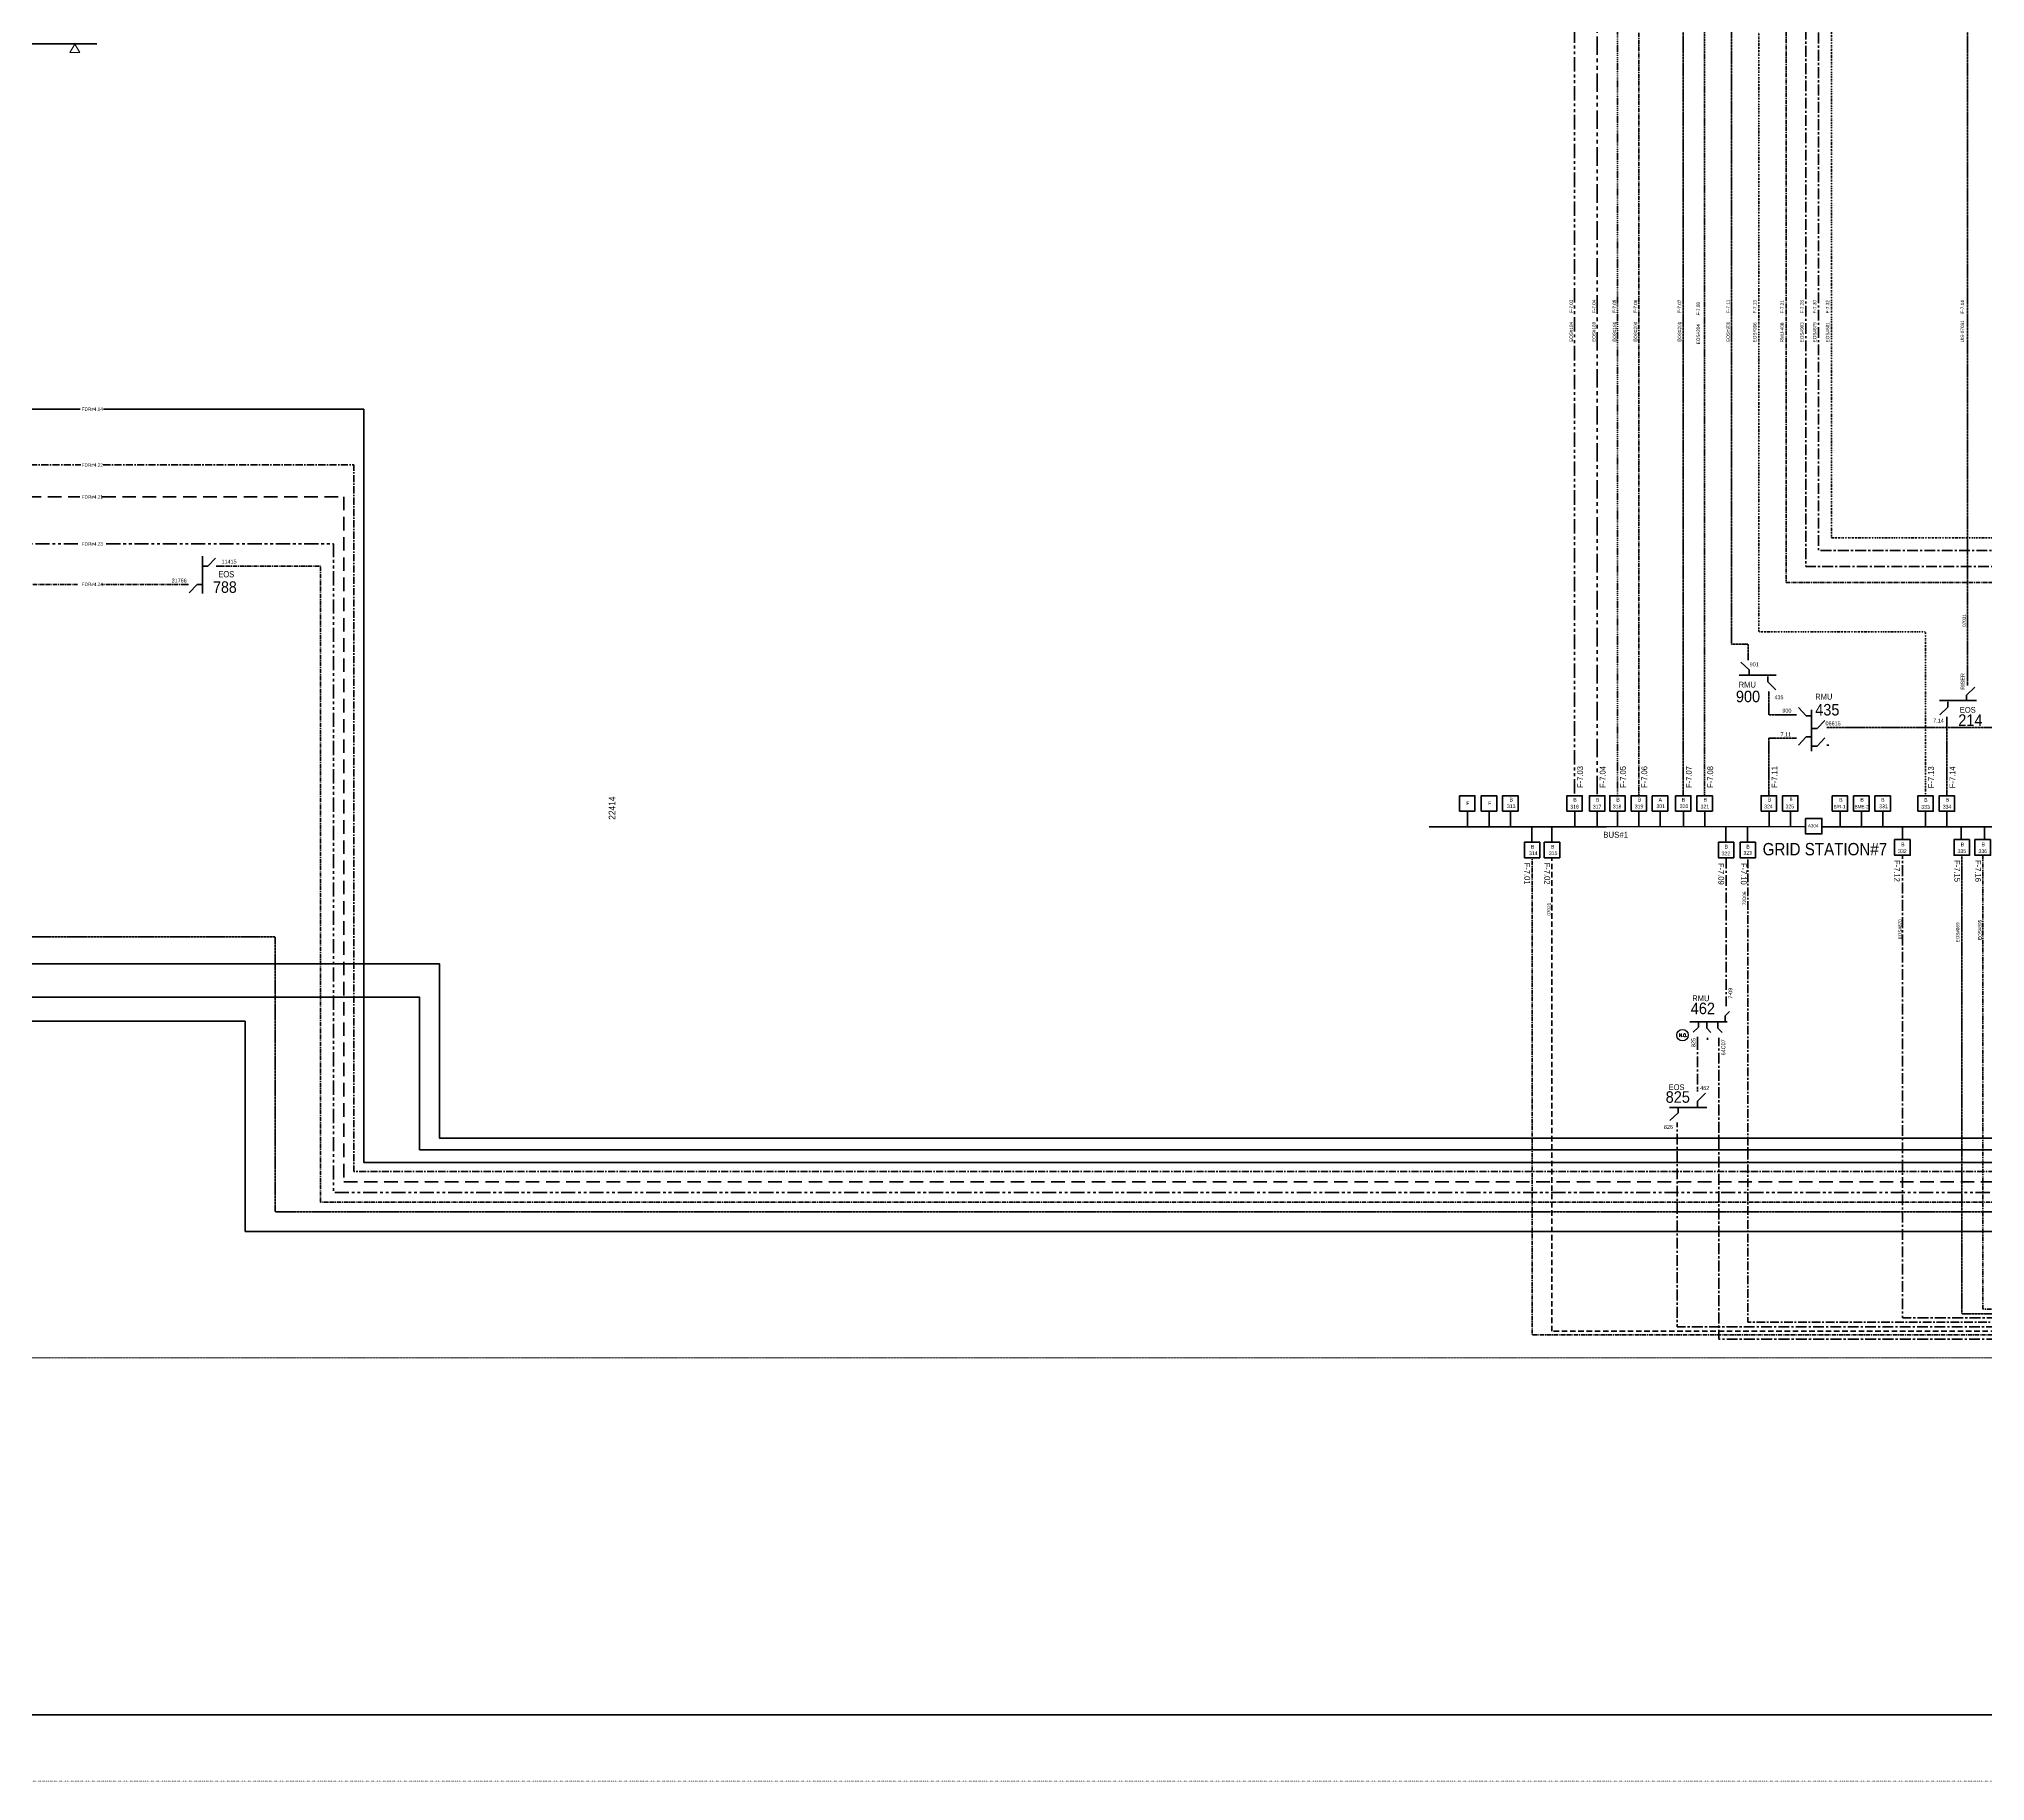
# Model space of a CAD drawing. Header units: metres. Extents: x 65984 to 144644, y -19036 to 23726.
# Drawn here: x 112960 to 114646, y 19332 to 20840 of the extents above; entities that cross this region are included whole.
import ezdxf
from ezdxf.enums import TextEntityAlignment as Align

# ---------------------------------------------------------------- set-up
doc = ezdxf.new("R2010")
doc.units = ezdxf.units.M
doc.header["$MEASUREMENT"] = 0
for name, pattern in [('( Center )', [2, 1.25, -0.25, 0.25, -0.25]), ('( Phantom )', [2.5, 1.25, -0.25, 0.25, -0.25, 0.25, -0.25]), ('DGN Style 1', [0.6, 0, -0.6]), ('DGN Style 3', [0.013877, 0, -0.013877]), ('DGN Style 4', [1.6, 0.8, -0.4, 0, -0.4]), ('DGN Style 6', [1.9, 0.7, -0.4, 0, -0.4, 0, -0.4]), ('DGN Style 7', [2, 0.9, -0.4, 0.3, -0.4]), ('HIDDEN2', [2381.25, 1587.5, -793.75])]:
    doc.linetypes.add(name, pattern=pattern)
doc.layers.get('0').update_dxf_attribs({"color": 95, "lineweight": 40})
for name, color, linetype, lineweight in [('d_eos', 111, 'Continuous', 40), ('d_eos no', 121, 'Continuous', 40), ('d_grid line', 7, 'DGN Style 1', 0), ('d_oh branch', 94, 'Continuous', 40), ('d_switch', 95, 'Continuous', 40), ('d_tf', 1, 'Continuous', 40), ('d_tf no', 6, 'Continuous', 40), ('d_ug cable', 95, 'Continuous', 40), ('d_ug main line', 95, 'Continuous', 40), ('FDR  1  16', 234, 'Continuous', 40), ('GRID STATION  04', 7, 'Continuous', 40), ('GRID STATION 01', 7, 'Continuous', 40), ('Level 37', 7, 'Continuous', 0), ('O H MAIN FEEDER', 4, 'Continuous', 100), ('SW N O', 114, 'Continuous', 30)]:
    doc.layers.add(name, color=color, linetype=linetype, lineweight=lineweight)
doc.styles.add('NASKHF', font='naskhf.shx', dxfattribs={"height": 8})
doc.styles.add('Style-Arial', font='arial.ttf')
doc.styles.add('Style-ENGINEERING', font='ENGINEERING.shx')
doc.styles.add('Style-msdefault', font='msdefault.shx')
doc.styles.add('Style-STANDARD', font='STANDARD.shx')

# ---------------------------------------------------------------- blocks, each defined once
blk = doc.blocks.new('*U946')
at = {"layer": 'GRID STATION  04', "color": 121, "linetype": 'Continuous', "lineweight": 70, "ltscale": 0.491099, "flags": 128}
blk.add_lwpolyline([(5.1, 5.1), (5.1, -5.1), (-5.1, -5.1), (-5.1, 5.1)], close=True, dxfattribs=at)
at = {"layer": 'GRID STATION  04', "color": 121, "linetype": 'Continuous', "lineweight": 70, "style": 'Style-msdefault', "width": 0.888889}
for s, p in [('B', (-0.8, 3.2)), ('336', (-2.8, -1.2))]:
    blk.add_text(s, height=2.48, dxfattribs=at).set_placement(p, align=Align.TOP_LEFT)
blk = doc.blocks.new('*U947')
at = {"layer": 'GRID STATION  04', "color": 121, "linetype": 'Continuous', "lineweight": 70, "ltscale": 0.491099, "flags": 128}
blk.add_lwpolyline([(5.1, 5.1), (5.1, -5.1), (-5.1, -5.1), (-5.1, 5.1)], close=True, dxfattribs=at)
at = {"layer": 'GRID STATION  04', "color": 121, "linetype": 'Continuous', "lineweight": 70, "style": 'Style-msdefault', "width": 0.888889}
for s, p in [('B', (-0.8, 3.2)), ('335', (-2.8, -1.2))]:
    blk.add_text(s, height=2.48, dxfattribs=at).set_placement(p, align=Align.TOP_LEFT)
blk = doc.blocks.new('*U1378')
at = {"layer": 'GRID STATION  04', "color": 251, "linetype": 'Continuous', "lineweight": 70, "ltscale": 0.585967, "flags": 128}
blk.add_lwpolyline([(5.1, 5.1), (5.1, -5.1), (-5.1, -5.1), (-5.1, 5.1)], close=True, dxfattribs=at)
at = {"layer": 'GRID STATION  04', "color": 251, "linetype": 'Continuous', "lineweight": 70, "style": 'Style-msdefault', "width": 0.888889}
for s, p in [('B', (-0.8, 3.2)), ('332', (-2.8, -1.2))]:
    blk.add_text(s, height=2.48, dxfattribs=at).set_placement(p, align=Align.TOP_LEFT)
blk = doc.blocks.new('*U892')
at = {"layer": 'SW N O', "color": 3}
blk.add_circle((0, 0), 16.8, dxfattribs=at)
at = {"layer": 'SW N O', "color": 3, "style": 'Style-STANDARD'}
blk.add_text('N.O.', height=9.6, dxfattribs=at).set_placement((1.7, -0.2), align=Align.MIDDLE_CENTER)
blk = doc.blocks.new('TRA1_617')
at = {"layer": 'd_tf', "color": 6, "linetype": 'Continuous', "lineweight": 0, "ltscale": 0.000426762, "flags": 128}
blk.add_lwpolyline([(10, -17), (0, 0), (-10, -17)], close=True, dxfattribs=at)
blk = doc.blocks.new('TRA1_616')
at = {"layer": 'd_tf', "color": 6, "linetype": 'Continuous', "lineweight": 0, "ltscale": 0.000426762, "xscale": 1.000046566088347, "yscale": 1.000046566088347, "zscale": 1.000046566088347, "rotation": 180.0000042736749}
blk.add_blockref('TRA1_617', (0, 0), dxfattribs=at)

msp = doc.modelspace()

# ---------------------------------------------------------------- linework, layer by layer
at = {"color": 7, "linetype": '( Phantom )', "lineweight": 106, "ltscale": 12.802868, "flags": 128}
msp.add_lwpolyline([(125652, 21392.2), (125652, 21375.1), (125221.9, 21375.1), (125221.9, 22454.8), (114309.9, 22454.8), (114309.9, 20185.2)], dxfattribs=at)
at = {"color": 7, "linetype": 'DGN Style 3', "lineweight": 140, "flags": 128}
msp.add_lwpolyline([(125438.9, 21093.7), (125438.9, 21073.4), (125198.6, 21073.4), (125198.6, 22425.7), (114384.5, 22425.7), (114384.5, 20185.2)], dxfattribs=at)
at = {"layer": 'd_eos', "color": 7, "linetype": 'Continuous', "lineweight": 211, "ltscale": 0.638341}
for p, q in [((113102, 20360.2), (113102, 20392.5)), ((113102, 20383.8), (113106.7, 20383.8)), ((113106.7, 20383.8), (113113.5, 20390.8)), ((113114.1, 20383.8), (113116.9, 20383.8)), ((113089.9, 20367.9), (113087.1, 20367.9)), ((113097.4, 20367.9), (113090.6, 20360.9)), ((113102, 20367.9), (113097.4, 20367.9)), ((114441.5, 20294.1), (114434.5, 20300.9)), ((114441.5, 20289.4), (114441.5, 20294.1)), ((114465.1, 20289.4), (114432.8, 20289.4)), ((114457.8, 20288.4), (114457.8, 20283.7)), ((114457.8, 20283.7), (114464.8, 20276.9)), ((114629.9, 20272.2), (114636.9, 20279)), ((114491.1, 20254.4), (114484.3, 20261.4)), ((114495.7, 20259.6), (114495.7, 20223.6)), ((114606.3, 20267.6), (114638.6, 20267.6)), ((114613.6, 20261.9), (114606.6, 20255.1)), ((114613.6, 20266.5), (114613.6, 20261.9)), ((114629.9, 20267.6), (114629.9, 20272.2)), ((114495.7, 20254.4), (114491.1, 20254.4)), ((114495.7, 20243.3), (114500.4, 20243.3)), ((114500.4, 20243.3), (114507.2, 20250.3)), ((114491.1, 20236), (114484.3, 20229)), ((114495.7, 20236), (114491.1, 20236)), ((114495.7, 20228.2), (114500.4, 20228.2)), ((114500.4, 20228.2), (114507.2, 20235.2)), ((114422.4, 19989.3), (114390.1, 19989.3)), ((114397.6, 19989.3), (114397.6, 19984.7)), ((114420.8, 19994.7), (114424.5, 19998.3)), ((114420.8, 19989.5), (114420.8, 19994.7)), ((114397.6, 19984.7), (114393.2, 19980.4)), ((114404.8, 19989.2), (114404.8, 19983.9)), ((114404.8, 19983.9), (114408.5, 19980.3)), ((114414.4, 19989.2), (114414.4, 19983.9)), ((114414.4, 19983.9), (114418.1, 19980.3)), ((114396.8, 19920.7), (114403.8, 19927.5)), ((114404.8, 19915.3), (114372.5, 19915.3)), ((114380, 19910.6), (114373, 19903.9)), ((114380, 19915.3), (114380, 19910.6)), ((114396.8, 19915.5), (114396.8, 19920.7))]:
    msp.add_line(p, q, dxfattribs=at)
at = {"layer": 'd_eos', "color": 7, "linetype": 'Continuous', "lineweight": 211, "ltscale": 0.479736}
for p, q in [((114440.7, 20302.5), (114440.7, 20304.2)), ((114630.8, 20280.6), (114630.8, 20282.4)), ((114458.6, 20275.3), (114458.6, 20273.5)), ((114482.7, 20255.2), (114480.9, 20255.2)), ((114508.8, 20244.1), (114510.6, 20244.1)), ((114612.8, 20253.5), (114612.8, 20251.7)), ((114482.7, 20235.1), (114480.9, 20235.1)), ((114508.8, 20229), (114510.6, 20229)), ((114421.6, 20003.1), (114421.6, 20004.9)), ((114396.8, 19976.3), (114396.8, 19974.5)), ((114405.6, 19975.5), (114405.6, 19973.7)), ((114415.2, 19975.5), (114415.2, 19973.7)), ((114396.8, 19929), (114396.8, 19930.7)), ((114379.1, 19902.2), (114379.1, 19900.5))]:
    msp.add_line(p, q, dxfattribs=at)
at = {"layer": 'd_grid line', "color": 7, "linetype": 'DGN Style 1', "lineweight": 0, "flags": 128}
msp.add_lwpolyline([(133459.3, 19332.1), (133459.3, 22713), (107396.8, 22713), (107396.8, 19332.1)], close=True, dxfattribs=at)
at = {"layer": 'd_oh branch', "color": 6, "linetype": 'Continuous', "lineweight": 100}
msp.add_line((112815.8, 20836), (113010.6, 20836), dxfattribs=at)
at = {"layer": 'd_ug cable', "color": 18, "linetype": 'DGN Style 3', "lineweight": 106}
msp.add_line((114612.8, 20185), (114612.8, 20251.7), dxfattribs=at)
at = {"layer": 'd_ug cable', "color": 1, "linetype": 'DGN Style 3', "lineweight": 0}
msp.add_line((107924.2, 19698.6), (144357.5, 19698.7), dxfattribs=at)
at = {"layer": 'd_ug cable', "color": 3, "linetype": 'DGN Style 3', "lineweight": 100, "flags": 128}
for points in [[(122580.8, 22028.9), (122580.8, 22408.7), (114426.3, 22408.7), (114426.3, 20316.3), (114440.7, 20316.3), (114440.7, 20304.2)], [(114480.9, 20255.2), (114458.6, 20255.2), (114458.6, 20275.4)], [(114458.6, 20185.2), (114458.6, 20235.1), (114480.9, 20235.1)]]:
    msp.add_lwpolyline(points, dxfattribs=at)
at = {"layer": 'd_ug cable', "color": 18, "linetype": 'DGN Style 3', "lineweight": 106, "flags": 128}
msp.add_lwpolyline([(117435, 20797.9), (117435, 20898), (115861.6, 20898), (115861.6, 21165.1), (114630.8, 21165.1), (114630.8, 20457), (114630.8, 20457), (114630.8, 20280.6)], dxfattribs=at)
at = {"layer": 'd_ug cable', "color": 172, "linetype": 'HIDDEN2', "lineweight": 158, "ltscale": 0.003}
msp.add_lwpolyline([(117568.1, 20611.6), (117589.6, 20611.6), (117589.6, 20202.7), (117634.5, 20202.7), (117634.5, 19721.5), (114270.8, 19721.5), (114270.8, 20131.5)], dxfattribs=at)
at = {"layer": 'd_ug cable', "color": 7, "linetype": 'DGN Style 3', "lineweight": 100, "flags": 128}
msp.add_lwpolyline([(114510.6, 20244.1), (115302.4, 20244.1), (115302.4, 20325.3), (117309, 20325.3), (117309, 20421.3)], dxfattribs=at)
at = {"layer": 'd_ug cable', "color": 94, "linetype": '( Phantom )', "lineweight": 158, "ltscale": 2.94, "flags": 128}
msp.add_lwpolyline([(117211.2, 20263.7), (117246.1, 20263.7), (117246.1, 20174.3), (117036.1, 20174.3), (117036.1, 20170.2), (117036.1, 20170.2), (117036.1, 19740.5), (114643.9, 19740.5), (114643.9, 19910.4), (114643.9, 19910.4), (114643.9, 20133.7)], dxfattribs=at)
at = {"layer": 'd_ug cable', "color": 3, "linetype": 'DGN Style 3', "lineweight": 120, "flags": 128}
msp.add_lwpolyline([(117541.2, 19994.6), (117541.2, 19736.5), (114625.8, 19736.5), (114625.8, 19899.5), (114625.8, 19899.5), (114625.8, 20133.7)], dxfattribs=at)
at = {"layer": 'd_ug cable', "color": 98, "linetype": 'DGN Style 3', "lineweight": 140, "flags": 128}
msp.add_lwpolyline([(110906.9, 20072.5), (110906.9, 20063), (113165, 20063), (113165, 19824.8), (115395.4, 19824.8)], dxfattribs=at)
at = {"layer": 'd_ug main line', "color": 5, "linetype": '( Center )', "lineweight": 140, "ltscale": 4.9}
for p, q in [((112707.7, 20471.6), (112996.7, 20471.6)), ((113016.2, 20471.6), (113233.3, 20471.6))]:
    msp.add_line(p, q, dxfattribs=at)
at = {"layer": 'd_ug main line', "color": 9, "linetype": 'HIDDEN2', "lineweight": 158, "ltscale": 0.00735}
msp.add_line((112950.8, 20444), (112995.9, 20444), dxfattribs=at)
at = {"layer": 'd_ug main line', "color": 22, "linetype": '( Phantom )', "lineweight": 100, "ltscale": 10, "flags": 128}
msp.add_lwpolyline([(125479.8, 20968.6), (125479.8, 20987.3), (125233.2, 20987.3), (125233.2, 22464.4), (114290.4, 22464.4), (114290.4, 20185.2)], dxfattribs=at)
at = {"layer": 'd_ug main line', "color": 157, "linetype": 'DGN Style 4', "lineweight": 140, "flags": 128}
msp.add_lwpolyline([(125418, 21017.4), (125418, 21004.7), (125214.8, 21004.7), (125214.8, 22445.3), (114327.5, 22445.3), (114327.5, 20185.2)], dxfattribs=at)
at = {"layer": 'd_ug main line', "color": 174, "linetype": '( Center )', "lineweight": 140, "ltscale": 2.94, "flags": 128}
msp.add_lwpolyline([(125524.7, 21248.6), (125524.7, 21213.5), (125207, 21213.5), (125207, 22434.5), (114346, 22434.5), (114346, 20185.2)], dxfattribs=at)
at = {"layer": 'd_ug main line', "color": 200, "linetype": 'DGN Style 7', "lineweight": 80, "flags": 128}
msp.add_lwpolyline([(125307.5, 21308), (125307.5, 21295.5), (125190.6, 21295.5), (125190.6, 22416.2), (114403, 22416.2), (114403, 20185.2)], dxfattribs=at)
at = {"layer": 'd_ug main line', "color": 22, "linetype": 'DGN Style 6', "lineweight": 140, "flags": 128}
msp.add_lwpolyline([(125618.3, 21115.9), (125618.3, 21061.7), (125180.5, 21061.7), (125180.5, 22402.4), (114450, 22402.4), (114450, 20327), (114594.3, 20327), (114594.3, 20185)], dxfattribs=at)
at = {"layer": 'd_ug main line', "color": 6, "linetype": '( Center )', "lineweight": 140, "ltscale": 2.94, "flags": 128}
msp.add_lwpolyline([(122435.8, 22289.9), (122435.8, 22396.9), (114473.5, 22396.9), (114473.5, 20369.9), (114797.7, 20369.9), (114797.7, 20360.4)], dxfattribs=at)
at = {"layer": 'd_ug main line', "color": 5, "linetype": '( Center )', "lineweight": 140, "ltscale": 4.9, "flags": 128}
msp.add_lwpolyline([(115341.1, 19859.7), (113233.3, 19859.7), (113233.3, 20471.6)], dxfattribs=at)
at = {"layer": 'd_ug main line', "color": 9, "linetype": 'HIDDEN2', "lineweight": 158, "ltscale": 0.00735}
msp.add_lwpolyline([(113015.3, 20444), (113224.6, 20444), (113224.6, 19851), (115354.5, 19851)], dxfattribs=at)
at = {"layer": 'd_ug main line', "color": 234, "linetype": '( Phantom )', "lineweight": 158, "ltscale": 9.8, "flags": 128}
for points in [[(112994.2, 20403.2), (112604.2, 20403.2)], [(115366.5, 20301.2), (115366.5, 19841.7), (113215.6, 19841.7), (113215.6, 20403.2), (113017.2, 20403.2)]]:
    msp.add_lwpolyline(points, dxfattribs=at)
at = {"layer": 'd_ug main line', "color": 194, "linetype": '( Center )', "lineweight": 158, "ltscale": 2.938459, "flags": 128}
for points in [[(113116.8, 20383.8), (113204.4, 20383.8), (113204.4, 19833.3), (115375.5, 19833.3)], [(112994, 20367.9), (112716.5, 20367.9)], [(113087, 20367.9), (113014.8, 20367.9)]]:
    msp.add_lwpolyline(points, dxfattribs=at)
at = {"layer": 'd_ug main line', "color": 21, "linetype": '( Center )', "lineweight": 158, "ltscale": 7.500037, "flags": 128}
msp.add_lwpolyline([(117539.3, 20345.8), (117511.7, 20345.8), (117511.7, 20311.7), (117027.7, 20311.7), (117027.7, 19733.2), (114574.3, 19733.2), (114574.3, 20133.7)], dxfattribs=at)
at = {"layer": 'd_ug main line', "color": 234, "linetype": '( Center )', "lineweight": 200, "ltscale": 2.94, "flags": 128}
msp.add_lwpolyline([(116116.4, 19718.3), (114253.6, 19718.3), (114253.6, 20131.5)], dxfattribs=at)
at = {"layer": 'FDR  1  16', "color": 30, "linetype": '( Center )', "lineweight": 106, "ltscale": 7.500037, "flags": 128}
for points in [[(114989.9, 20379.2), (114989.9, 20383.5), (114490.7, 20383.5), (114490.7, 22391.5), (122508.3, 22391.5), (122508.3, 22028.9)], [(122673.1, 20168.7), (122662.2, 20168.7), (122662.2, 19725.4), (114379.1, 19725.4), (114379.1, 19900.5)], [(114421.6, 20131.4), (114421.6, 20004.9)], [(114396.8, 19974.5), (114396.8, 19929)]]:
    msp.add_lwpolyline(points, dxfattribs=at)
at = {"layer": 'FDR  1  16', "color": 1, "linetype": '( Center )', "lineweight": 70, "ltscale": 7.500037, "flags": 128}
msp.add_lwpolyline([(115013, 20327.8), (115013, 20397.6), (114501.7, 20397.6), (114501.7, 22386.2), (125172.7, 22386.2), (125172.7, 21502.1), (125488.9, 21502.1)], dxfattribs=at)
at = {"layer": 'FDR  1  16', "color": 30, "linetype": 'DGN Style 6', "lineweight": 70, "flags": 128}
msp.add_lwpolyline([(125349.8, 21236.3), (125349.8, 21221.5), (125166.1, 21221.5), (125166.1, 22380.2), (114512.9, 22380.2), (114512.9, 20408.4), (115057.6, 20408.4), (115057.6, 20185)], dxfattribs=at)
at = {"layer": 'FDR  1  16', "color": 5, "linetype": '( Center )', "lineweight": 106, "ltscale": 7.500037, "flags": 128}
msp.add_lwpolyline([(117084.4, 20136.7), (117020.7, 20136.7), (117020.7, 19714.6), (114415.2, 19714.6), (114415.2, 19973.7)], dxfattribs=at)
at = {"layer": 'FDR  1  16', "color": 174, "linetype": '( Center )', "lineweight": 158, "ltscale": 6, "flags": 128}
msp.add_lwpolyline([(117548.3, 19948.4), (117548.3, 19729.3), (114440.4, 19729.3), (114440.4, 20131.4)], dxfattribs=at)
at = {"layer": 'GRID STATION  04', "color": 121, "linetype": 'Continuous', "lineweight": 211, "ltscale": 0.482743}
for p, q in [((114317.9, 20158.3), (114164.5, 20158.3)), ((114490.5, 20158.4), (114317.7, 20158.3)), ((114668.6, 20158.3), (114504.6, 20158.3))]:
    msp.add_line(p, q, dxfattribs=at)
at = {"layer": 'GRID STATION  04', "color": 214, "linetype": 'Continuous', "lineweight": 70, "ltscale": 0.482743}
for p, q in [((114197.6, 20171.8), (114197.6, 20158.4)), ((114216.4, 20171.8), (114216.4, 20158.4)), ((114520.3, 20171.7), (114520.3, 20158.3))]:
    msp.add_line(p, q, dxfattribs=at)
at = {"layer": 'GRID STATION  04', "color": 5, "linetype": 'Continuous', "lineweight": 70, "ltscale": 0.482743}
for p, q in [((114235, 20171.8), (114235, 20158.4)), ((114538.8, 20171.7), (114538.8, 20158.3))]:
    msp.add_line(p, q, dxfattribs=at)
at = {"layer": 'GRID STATION  04', "color": 251, "linetype": 'Continuous', "lineweight": 70, "ltscale": 0.482743}
for p, q in [((114253.5, 20147.1), (114253.5, 20158.3)), ((114270.7, 20147.1), (114270.7, 20158.3)), ((114403.2, 20171.8), (114403.2, 20158.4)), ((114574.3, 20147.1), (114574.3, 20158.3))]:
    msp.add_line(p, q, dxfattribs=at)
at = {"layer": 'GRID STATION  04', "color": 218, "linetype": 'Continuous', "lineweight": 70, "ltscale": 0.482743}
for p, q in [((114253.5, 20158.3), (114253.5, 20144.9)), ((114270.7, 20158.3), (114270.7, 20144.9)), ((114364.5, 20158.4), (114364.5, 20171.8)), ((114384.6, 20158.4), (114384.6, 20171.8)), ((114557.3, 20158.3), (114557.3, 20171.7))]:
    msp.add_line(p, q, dxfattribs=at)
at = {"layer": 'GRID STATION  04', "color": 121, "linetype": 'Continuous', "lineweight": 70, "ltscale": 0.482743}
for p, q in [((114290.6, 20171.8), (114290.6, 20158.4)), ((114310, 20171.8), (114310, 20158.4)), ((114346.1, 20171.8), (114346.1, 20158.4)), ((114421.5, 20144.8), (114421.5, 20158.1)), ((114440.2, 20144.8), (114440.2, 20158.1)), ((114458.8, 20171.8), (114458.8, 20158.4)), ((114477.3, 20171.8), (114477.3, 20158.4)), ((114594.4, 20171.7), (114594.4, 20158.3)), ((114612.9, 20171.7), (114612.9, 20158.3))]:
    msp.add_line(p, q, dxfattribs=at)
at = {"layer": 'GRID STATION  04', "color": 157, "linetype": 'Continuous', "lineweight": 70, "ltscale": 0.482743}
msp.add_line((114327.6, 20171.8), (114327.6, 20158.4), dxfattribs=at)
at = {"layer": 'GRID STATION  04', "color": 121, "linetype": 'Continuous', "lineweight": 70, "ltscale": 0.404587}
for p, q in [((114625.3, 20147.1), (114625.3, 20158.3)), ((114645.4, 20147.1), (114645.4, 20158.3))]:
    msp.add_line(p, q, dxfattribs=at)
at = {"layer": 'GRID STATION  04', "color": 214, "linetype": 'Continuous', "lineweight": 70, "ltscale": 0.482743, "flags": 128}
for points in [[(114190.8, 20171.8), (114190.8, 20185.2), (114204.1, 20185.2), (114204.1, 20171.8)], [(114209.6, 20171.8), (114209.6, 20185.2), (114223, 20185.2), (114223, 20171.8)], [(114513.5, 20171.7), (114513.5, 20185), (114526.8, 20185), (114526.8, 20171.7)]]:
    msp.add_lwpolyline(points, close=True, dxfattribs=at)
at = {"layer": 'GRID STATION  04', "color": 5, "linetype": 'Continuous', "lineweight": 70, "ltscale": 0.482743, "flags": 128}
for points in [[(114228.1, 20171.8), (114228.1, 20185.2), (114241.5, 20185.2), (114241.5, 20171.8)], [(114532, 20171.7), (114532, 20185), (114545.4, 20185), (114545.4, 20171.7)]]:
    msp.add_lwpolyline(points, close=True, dxfattribs=at)
at = {"layer": 'GRID STATION  04', "color": 121, "linetype": 'Continuous', "lineweight": 70, "ltscale": 0.482743, "flags": 128}
for points in [[(114283.7, 20171.8), (114283.7, 20185.2), (114297.1, 20185.2), (114297.1, 20171.8)], [(114303.2, 20171.8), (114303.2, 20185.2), (114316.6, 20185.2), (114316.6, 20171.8)], [(114339.3, 20171.8), (114339.3, 20185.2), (114352.7, 20185.2), (114352.7, 20171.8)], [(114451.9, 20171.8), (114451.9, 20185.2), (114465.3, 20185.2), (114465.3, 20171.8)], [(114470.5, 20171.8), (114470.5, 20185.2), (114483.8, 20185.2), (114483.8, 20171.8)], [(114587.6, 20171.7), (114587.6, 20185), (114601, 20185), (114601, 20171.7)], [(114606.1, 20171.7), (114606.1, 20185), (114619.5, 20185), (114619.5, 20171.7)], [(114428.3, 20144.8), (114428.3, 20131.4), (114414.9, 20131.4), (114414.9, 20144.8)], [(114447.1, 20144.8), (114447.1, 20131.4), (114433.7, 20131.4), (114433.7, 20144.8)]]:
    msp.add_lwpolyline(points, close=True, dxfattribs=at)
at = {"layer": 'GRID STATION  04', "color": 157, "linetype": 'Continuous', "lineweight": 70, "ltscale": 0.482743, "flags": 128}
msp.add_lwpolyline([(114320.8, 20171.8), (114320.8, 20185.2), (114334.2, 20185.2), (114334.2, 20171.8)], close=True, dxfattribs=at)
at = {"layer": 'GRID STATION  04', "color": 218, "linetype": 'Continuous', "lineweight": 70, "ltscale": 0.482743, "flags": 128}
for points in [[(114357.7, 20185.2), (114357.7, 20171.8), (114371.1, 20171.8), (114371.1, 20185.2)], [(114377.8, 20185.2), (114377.8, 20171.8), (114391.2, 20171.8), (114391.2, 20185.2)], [(114550.5, 20185), (114550.5, 20171.7), (114563.9, 20171.7), (114563.9, 20185)], [(114260.3, 20131.5), (114260.3, 20144.9), (114246.9, 20144.9), (114246.9, 20131.5)], [(114277.5, 20131.5), (114277.5, 20144.9), (114264.2, 20144.9), (114264.2, 20131.5)]]:
    msp.add_lwpolyline(points, close=True, dxfattribs=at)
at = {"layer": 'GRID STATION  04', "color": 251, "linetype": 'Continuous', "lineweight": 70, "ltscale": 0.482743, "flags": 128}
msp.add_lwpolyline([(114396.3, 20171.8), (114396.3, 20185.2), (114409.7, 20185.2), (114409.7, 20171.8)], close=True, dxfattribs=at)
at = {"layer": 'GRID STATION  04', "color": 121, "linetype": 'Continuous', "lineweight": 53, "ltscale": 0.482743, "flags": 128}
msp.add_lwpolyline([(114490.5, 20165.5), (114490.5, 20152.1), (114504.6, 20152.1), (114504.6, 20165.5)], close=True, dxfattribs=at)
at = {"layer": 'O H MAIN FEEDER', "color": 94, "lineweight": 211, "ltscale": 0.498271}
for p, q in [((112682.1, 20519.9), (112996.2, 20519.9)), ((113016.4, 20519.9), (113241.9, 20519.9))]:
    msp.add_line(p, q, dxfattribs=at)
at = {"layer": 'O H MAIN FEEDER', "color": 36, "lineweight": 211, "ltscale": 0.498271}
msp.add_line((113290.1, 19878.7), (115297.1, 19878.7), dxfattribs=at)
at = {"layer": 'O H MAIN FEEDER', "color": 140, "lineweight": 211, "ltscale": 0.498271, "flags": 128}
msp.add_lwpolyline([(106943.9, 22834.8), (144644.1, 22834.8), (144644.1, 19389.5), (106943.9, 19389.5)], close=True, dxfattribs=at)
at = {"layer": 'O H MAIN FEEDER', "color": 5, "lineweight": 211, "ltscale": 30, "flags": 128}
msp.add_lwpolyline([(111246, 19990), (113139.2, 19990), (113139.2, 19808), (133226.2, 19808), (133226.2, 22351.2), (129774.4, 22351.2)], dxfattribs=at)
at = {"layer": 'O H MAIN FEEDER', "color": 94, "lineweight": 211, "ltscale": 0.00735, "flags": 128}
msp.add_lwpolyline([(113241.9, 20519.9), (113241.9, 19867.6), (115327.5, 19867.6), (115327.5, 20333.9), (115627.4, 20333.9)], dxfattribs=at)
at = {"layer": 'O H MAIN FEEDER', "color": 191, "lineweight": 211, "ltscale": 0.498271, "flags": 128}
msp.add_lwpolyline([(111050.4, 20039.6), (113307.5, 20039.6), (113307.5, 19888.6), (115261.9, 19888.6)], dxfattribs=at)
at = {"layer": 'O H MAIN FEEDER', "color": 36, "lineweight": 211, "ltscale": 0.498271, "flags": 128}
msp.add_lwpolyline([(111145.1, 20010.7), (113290.1, 20010.7), (113290.1, 19878.7)], dxfattribs=at)

# ---------------------------------------------------------------- block references
at = {"layer": 'd_tf', "color": 6, "linetype": 'Continuous', "lineweight": 0, "ltscale": 0.000426762, "xscale": 0.4267628141947011, "yscale": 0.4267628141947011, "zscale": 0.4267628141947011, "rotation": 180}
msp.add_blockref('TRA1_616', (112991.6, 20835.8), dxfattribs=at)
at = {"layer": 'GRID STATION  04', "color": 251, "linetype": 'Continuous', "lineweight": 70, "ltscale": 0.585967, "xscale": 1.32074223053781, "yscale": 1.32074223053781, "zscale": 1.32074223053781}
msp.add_blockref('*U1378', (114574.3, 20140.4), dxfattribs=at)
at = {"layer": 'GRID STATION  04', "color": 121, "linetype": 'Continuous', "lineweight": 70, "ltscale": 0.491099}
for name, p, xscale, yscale, zscale in [('*U947', (114625.8, 20140.4), 1.32074223053781, 1.32074223053781, 1.32074223053781), ('*U946', (114643.9, 20140.4), 1.320742230540845, 1.320742230540845, 1.320742230540845)]:
    msp.add_blockref(name, p, dxfattribs=dict(at, xscale=xscale, yscale=yscale, zscale=zscale))
at = {"layer": 'SW N O', "color": 3, "xscale": 0.2950694635422144, "yscale": 0.2950694635422144, "zscale": 0.2950694635422144}
msp.add_blockref('*U892', (114383.9, 19977.9), dxfattribs=at)

# ---------------------------------------------------------------- texts
at = {"layer": 'd_eos no', "color": 7, "linetype": 'Continuous', "lineweight": 53, "style": 'Style-msdefault', "width": 0.818182}
msp.add_text('EOS', height=5.5, dxfattribs=at).set_placement((113115.8, 20379.7), align=Align.TOP_LEFT)
at = {"layer": 'd_eos no', "color": 7, "linetype": 'Continuous', "lineweight": 140, "style": 'Style-Arial'}
for s, width, p in [('788', 0.88, (113111.3, 20370.8)), ('900', 0.9, (114430.1, 20276.1)), ('435', 0.9, (114498.8, 20264.6)), ('214', 0.9, (114622.7, 20255.6)), ('462', 0.9, (114391, 20006)), ('825', 0.9, (114369.3, 19929.3))]:
    msp.add_text(s, height=10, dxfattribs=dict(at, width=width)).set_placement(p, align=Align.TOP_LEFT)
at = {"layer": 'd_switch', "color": 2, "linetype": 'Continuous', "lineweight": 30, "style": 'Style-msdefault'}
for s, height, rotation, width, p in [('F-7.03', 2.92, 90, 0.857143, (114286, 20603.1)), ('F-7.04', 2.92, 90, 0.857143, (114305.7, 20603.1)), ('F-7.05', 2.92, 90, 0.857143, (114323.5, 20603.1)), ('F-7.06', 2.92, 90, 0.857143, (114341.7, 20603.1)), ('F-7.07', 2.92, 90, 0.857143, (114379.8, 20603.1)), ('F-7.08', 2.92, 90, 0.857143, (114396, 20601)), ('F-7.11', 2.92, 90, 0.857143, (114421.9, 20603.1)), ('F-7.13', 2.92, 90, 0.857143, (114445, 20602.7)), ('F-7.21', 2.92, 90, 0.857143, (114468.6, 20602.7)), ('F-7.28', 2.92, 90, 0.857143, (114485.8, 20602.7)), ('F-7.30', 2.92, 90, 0.857143, (114496.8, 20602.7)), ('F-7.32', 2.92, 90, 0.857143, (114508, 20602.7)), ('F-7.14', 2.92, 90, 0.857143, (114624.8, 20602.6)), ('EOS#184', 2.92, 90, 0.857143, (114286, 20578.1)), ('EOS#189', 2.92, 90, 0.857143, (114305.7, 20578.1)), ('EOS#191', 2.92, 90, 0.857143, (114323.5, 20578.1)), ('EOS#200', 2.92, 90, 0.857143, (114341.7, 20578.1)), ('EOS#201', 2.92, 90, 0.857143, (114379.8, 20578.1)), ('EOS#204', 2.92, 90, 0.857143, (114396, 20576)), ('EOS#901', 2.92, 90, 0.857143, (114421.9, 20578.1)), ('EOS#206', 2.92, 90, 0.857143, (114445, 20577.7)), ('RMU-408', 2.92, 90, 0.857143, (114468.6, 20577.7)), ('EOS#903', 2.92, 90, 0.857143, (114485.8, 20577.7)), ('EOS#679', 2.92, 90, 0.857143, (114496.8, 20577.7)), ('EOS#681', 2.92, 90, 0.857143, (114508, 20577.7)), ('U/S-07031', 2.92, 90, 0.857143, (114624.8, 20577.6)), ('07031', 2.92, 90, 0.857143, (114626.4, 20331.3)), ('F-7.03', 5, 90, 0.9, (114292.7, 20191.9)), ('F-7.04', 5, 90, 0.9, (114312.2, 20191.9)), ('F-7.06', 5, 90, 0.9, (114348.3, 20191.9)), ('F-7.07', 5, 90, 0.9, (114386.8, 20191.9)), ('F-7.08', 5, 90, 0.9, (114405.4, 20191.9)), ('F-7.11', 5, 90, 0.9, (114461, 20191.9)), ('F-7.13', 5, 90, 0.9, (114596.6, 20191.7)), ('F-7.14', 5, 90, 0.9, (114615.1, 20191.7)), ('F-7.01', 5, 270, 0.9, (114251.9, 20127.2)), ('F-7.02', 5, 270, 0.9, (114269.2, 20127.2)), ('F-7.09', 5, 270, 0.9, (114419.9, 20127)), ('F-7.10', 5, 270, 0.9, (114439.4, 20127)), ('F-7.12', 5, 270, 0.9, (114572.2, 20129.4)), ('F-7.15', 5, 270, 0.9, (114624.3, 20129.4)), ('F-7.16', 5, 270, 0.9, (114642.4, 20129.4)), ('07021', 2.92, 90, 0.857143, (114266.7, 20081.3)), ('72D06', 2.92, 90, 0.857143, (114436, 20090.4)), ('EOS#870', 2.92, 90, 0.857143, (114570.8, 20060.8)), ('EOS#895', 2.92, 90, 0.857143, (114639.9, 20060.3)), ('EOS#869', 2.92, 90, 0.857143, (114620.7, 20058.1))]:
    msp.add_text(s, height=height, rotation=rotation, dxfattribs=dict(at, width=width)).set_placement(p, align=Align.TOP_LEFT)
at = {"layer": 'd_switch', "color": 94, "linetype": 'Continuous', "lineweight": 30, "style": 'Style-msdefault', "width": 0.857143}
msp.add_text('FDR#4.04', height=2.92, dxfattribs=at).set_placement((112997.6, 20521.3), align=Align.TOP_LEFT)
at = {"layer": 'd_switch', "color": 5, "linetype": 'Continuous', "lineweight": 30, "style": 'Style-msdefault', "width": 0.857143}
msp.add_text('FDR#4.22', height=2.92, dxfattribs=at).set_placement((112997.6, 20472.9), align=Align.TOP_LEFT)
at = {"layer": 'd_switch', "color": 9, "linetype": 'Continuous', "lineweight": 30, "style": 'Style-msdefault', "width": 0.857143}
msp.add_text('FDR#4.21', height=2.92, dxfattribs=at).set_placement((112997.6, 20445.3), align=Align.TOP_LEFT)
at = {"layer": 'd_switch', "color": 234, "linetype": 'Continuous', "lineweight": 30, "style": 'Style-msdefault', "width": 0.857143}
msp.add_text('FDR#4.23', height=2.92, dxfattribs=at).set_placement((112997.6, 20404.6), align=Align.TOP_LEFT)
at = {"layer": 'd_switch', "color": 194, "linetype": 'Continuous', "lineweight": 30, "width": 0.857143}
for s, height, style, p in [('FDR#4.24', 2.92, 'Style-msdefault', (112997.6, 20369.7)), ('31766', 3.43, 'Style-ENGINEERING', (113075.4, 20373.2))]:
    msp.add_text(s, height=height, dxfattribs=dict(at, style=style)).set_placement(p, align=Align.TOP_LEFT)
at = {"layer": 'd_switch', "color": 157, "linetype": 'Continuous', "lineweight": 30, "style": 'Style-msdefault', "width": 0.9}
msp.add_text('F-7.05', height=5, rotation=90, dxfattribs=at).set_placement((114329.8, 20191.9), align=Align.TOP_LEFT)
at = {"layer": 'd_switch', "color": 194, "linetype": 'Continuous', "lineweight": 30, "insert": (113118.6, 20389.5), "char_height": 3.43, "attachment_point": 1, "style": 'NASKHF'}
msp.add_mtext('\\FENGINEERING;\\H1x;\\W0.857143;11415\\P', dxfattribs=at)
at = {"layer": 'd_tf no', "color": 6, "linetype": 'Continuous', "lineweight": 13, "style": 'Style-msdefault', "width": 0.945946}
msp.add_text('22414', height=5.75, rotation=90, dxfattribs=at).set_placement((113453.9, 20164.3), align=Align.TOP_LEFT)
at = {"layer": 'GRID STATION  04', "color": 5, "linetype": 'Continuous', "lineweight": 70, "style": 'Style-msdefault', "width": 0.888889}
for s, height, p in [('F', 3.28, (114196.6, 20180.3)), ('F', 3.28, (114215.5, 20180.3)), ('B', 3.28, (114234, 20183.4)), ('BME-2', 2.92, (114532.9, 20177.1)), ('B', 3.28, (114537.9, 20183.3))]:
    msp.add_text(s, height=height, dxfattribs=at).set_placement(p, align=Align.TOP_LEFT)
at = {"layer": 'GRID STATION  04', "color": 218, "linetype": 'Continuous', "lineweight": 70, "style": 'Style-msdefault', "width": 0.888889}
for s, p in [('313', (114231.8, 20177.7)), ('301', (114361.3, 20177.7)), ('A', (114363.1, 20183.3)), ('320', (114381.5, 20177.7)), ('B', (114383.2, 20183.3)), ('331', (114554.2, 20177.6)), ('B', (114555.9, 20183.2)), ('B', (114252.6, 20142.6)), ('B', (114269.9, 20142.6)), ('314', (114250.9, 20137)), ('315', (114268.1, 20137))]:
    msp.add_text(s, height=3.28, dxfattribs=at).set_placement(p, align=Align.TOP_LEFT)
at = {"layer": 'GRID STATION  04', "color": 121, "linetype": 'Continuous', "lineweight": 70, "style": 'Style-msdefault', "width": 0.888889}
for s, height, p in [('316', 3.28, (114286.7, 20177.3)), ('B', 3.28, (114289.3, 20183.2)), ('317', 3.28, (114306.2, 20177.3)), ('B', 3.28, (114308.8, 20183.2)), ('319', 3.28, (114342.5, 20177.5)), ('B', 3.28, (114345.2, 20183.4)), ('324', 3.28, (114454.6, 20177.5)), ('B', 3.28, (114457.8, 20183.4)), ('325', 3.28, (114473.1, 20177.5)), ('B', 2.91, (114476.5, 20183.7)), ('333', 3.28, (114590.6, 20177.1)), ('B', 3.28, (114593.2, 20183.1)), ('334', 3.28, (114609.3, 20177.3)), ('B', 3.28, (114611.9, 20183.3)), ('B', 3.28, (114420.3, 20142.7)), ('B', 3.28, (114439.1, 20142.7)), ('322', 3.28, (114417.7, 20136.8)), ('323', 3.28, (114436.6, 20137.2))]:
    msp.add_text(s, height=height, dxfattribs=at).set_placement(p, align=Align.TOP_LEFT)
at = {"layer": 'GRID STATION  04', "color": 157, "linetype": 'Continuous', "lineweight": 70, "style": 'Style-msdefault', "width": 0.888889}
for s, p in [('318', (114323.5, 20177.5)), ('B', (114326.6, 20183.4))]:
    msp.add_text(s, height=3.28, dxfattribs=at).set_placement(p, align=Align.TOP_LEFT)
at = {"layer": 'GRID STATION  04', "color": 251, "linetype": 'Continuous', "lineweight": 70, "style": 'Style-msdefault', "width": 0.888889}
for s, p in [('321', (114399.5, 20177.4)), ('B', (114402.1, 20183.3))]:
    msp.add_text(s, height=3.28, dxfattribs=at).set_placement(p, align=Align.TOP_LEFT)
at = {"layer": 'GRID STATION  04', "color": 214, "linetype": 'Continuous', "lineweight": 70, "style": 'Style-msdefault', "width": 0.888889}
for s, height, p in [('B/R-1', 2.99, (114514.7, 20177.2)), ('B', 3.28, (114519.5, 20183.2))]:
    msp.add_text(s, height=height, dxfattribs=at).set_placement(p, align=Align.TOP_LEFT)
at = {"layer": 'GRID STATION  04', "color": 121, "linetype": 'Continuous', "lineweight": 40, "style": 'Style-msdefault'}
msp.add_text('A304', height=2.78, dxfattribs=at).set_placement((114492.5, 20160.5), align=Align.TOP_LEFT)
at = {"layer": 'GRID STATION  04', "color": 121, "linetype": 'Continuous', "lineweight": 70, "style": 'Style-msdefault'}
msp.add_text('BUS#1', height=5.1, dxfattribs=at).set_placement((114315.2, 20153.9), align=Align.TOP_LEFT)
at = {"layer": 'GRID STATION 01', "linetype": 'Continuous', "lineweight": 40, "style": 'Style-Arial', "width": 0.877058}
msp.add_text('GRID STATION#7', height=10.703, dxfattribs=at).set_placement((114507.2, 20138.9), align=Align.MIDDLE_CENTER)
at = {"layer": 'Level 37', "color": 7, "linetype": 'Continuous', "lineweight": 53, "style": 'Style-ENGINEERING', "width": 0.857143}
for s, p in [('901', (114449.9, 20300.6)), ('435', (114471.3, 20272.1)), ('900', (114478.2, 20260.5)), ('06615', (114520.8, 20249.5)), ('7.11', (114477.9, 20239.9))]:
    msp.add_text(s, height=3.43, dxfattribs=at).set_placement(p, align=Align.TOP_RIGHT)
at = {"layer": 'Level 37', "color": 7, "linetype": 'Continuous', "lineweight": 80, "style": 'Style-msdefault', "width": 0.9}
for p in [(114447.4, 20283.8), (114513.7, 20273.4)]:
    msp.add_text('RMU', height=5, dxfattribs=at).set_placement(p, align=Align.TOP_RIGHT)
at = {"layer": 'Level 37', "color": 7, "linetype": 'Continuous', "lineweight": 53, "style": 'Style-ENGINEERING', "width": 0.857143}
for s, p in [('RISER', (114624.8, 20276.9)), ('825', (114391.6, 19967.5))]:
    msp.add_text(s, height=3.43, rotation=90, dxfattribs=at).set_placement(p, align=Align.TOP_LEFT)
at = {"layer": 'Level 37', "color": 7, "linetype": 'Continuous', "lineweight": 80, "style": 'Style-msdefault', "width": 0.9}
for s, p in [('EOS', (114624, 20262)), ('RMU', (114392.3, 20012.3)), ('EOS', (114371.8, 19935.3))]:
    msp.add_text(s, height=5, dxfattribs=at).set_placement(p, align=Align.TOP_LEFT)
at = {"layer": 'Level 37', "color": 7, "linetype": 'Continuous', "lineweight": 53, "style": 'Style-ENGINEERING', "width": 0.857143}
for s, p in [('7.14', (114601, 20251.9)), ('462', (114399.2, 19933.8)), ('826', (114367.7, 19900.1))]:
    msp.add_text(s, height=3.43, dxfattribs=at).set_placement(p, align=Align.TOP_LEFT)
for s, p in [('7-09', (114423.5, 20018.9)), ('64C07', (114417.5, 19974.2))]:
    msp.add_text(s, height=3.43, rotation=90, dxfattribs=at).set_placement(p, align=Align.TOP_RIGHT)

doc.saveas('drawing.dxf')
